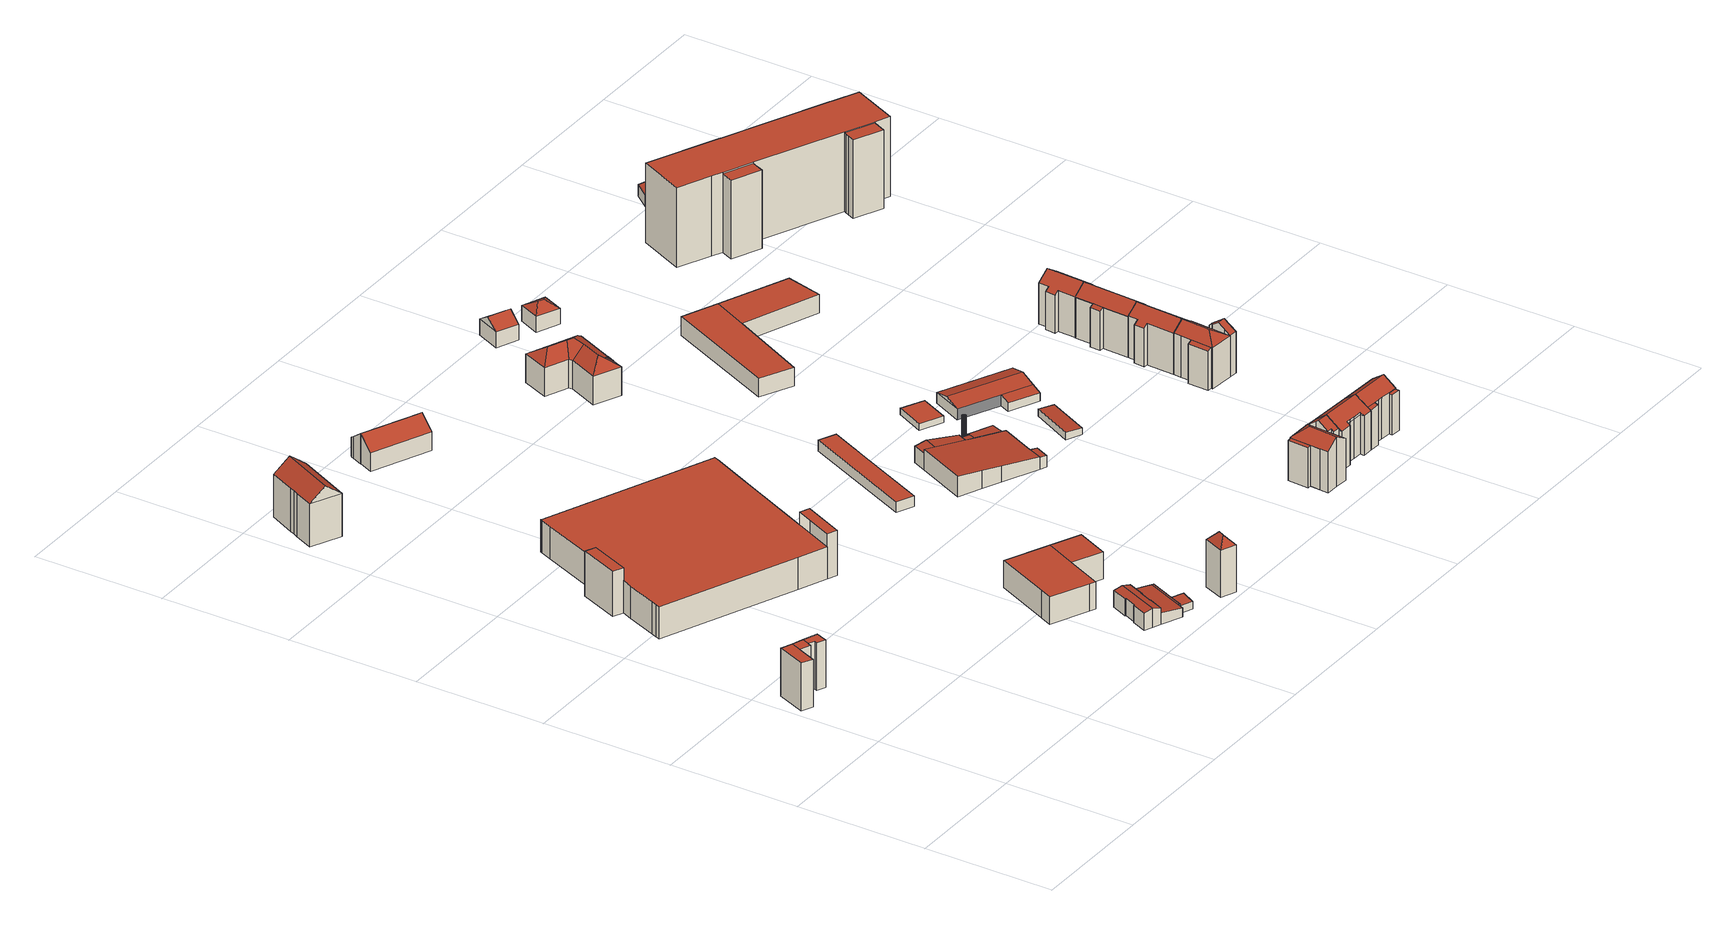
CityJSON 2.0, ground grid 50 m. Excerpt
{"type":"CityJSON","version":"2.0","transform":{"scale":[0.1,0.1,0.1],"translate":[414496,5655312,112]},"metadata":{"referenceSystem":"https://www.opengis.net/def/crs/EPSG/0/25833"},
"CityObjects":{
"building1":{"type":"Building","attributes":{"name":"Studentenclub Borsi 34","Gemeindeschluessel":14612000,"Geometrietyp2DReferenz":"3000","function":"31001_9998","roofType":"9999"},"children":["building1-1","building1-2","building1-3"]},
"building1-1":{"type":"BuildingPart","attributes":{"Dachtyp_tdc":"tdcPolyFlatRoof","Dachneigung":0,"QualitaetDacherkennung":45,"Geometrietyp2DReferenz":"3000","measuredHeight":18.4,"roofType":"1000"},"parents":["building1"],"geometry":[{"type":"MultiSurface","lod":"2","boundaries":[[[0,1,2,3]],[[1,4,5,2]],[[4,6,7,5]],[[0,3,8,9]],[[9,6,4,1,0]],[[3,2,5,7,8]]],"semantics":{"surfaces":[{"type":"WallSurface"},{"type":"RoofSurface"},{"type":"GroundSurface"}],"values":[0,0,0,0,1,2]}}]},
"building1-2":{"type":"BuildingPart","attributes":{"Dachtyp_tdc":"tdcPolyFlatRoof","Dachneigung":0,"QualitaetDacherkennung":33,"Geometrietyp2DReferenz":"3000","measuredHeight":18.38,"roofType":"1000"},"parents":["building1"],"geometry":[{"type":"MultiSurface","lod":"2","boundaries":[[[10,9,8,11]],[[6,12,13,7]],[[14,10,11,15]],[[14,12,6,9,10]],[[11,8,7,13,15]]],"semantics":{"surfaces":[{"type":"WallSurface"},{"type":"RoofSurface"},{"type":"GroundSurface"}],"values":[0,0,0,1,2]}}]},
"building1-3":{"type":"BuildingPart","attributes":{"Dachtyp_tdc":"tdcPolyFlatRoof","Dachneigung":0,"QualitaetDacherkennung":32,"Geometrietyp2DReferenz":"3000","measuredHeight":18.38,"roofType":"1000"},"parents":["building1"],"geometry":[{"type":"MultiSurface","lod":"2","boundaries":[[[16,17,18,19]],[[17,20,21,18]],[[20,14,15,21]],[[22,23,13,12]],[[22,16,19,23]],[[22,12,14,20,17,16]],[[19,18,21,15,13,23]]],"semantics":{"surfaces":[{"type":"WallSurface"},{"type":"RoofSurface"},{"type":"GroundSurface"}],"values":[0,0,0,0,0,1,2]}}]},
"building2":{"type":"Building","attributes":{"Dachtyp_tdc":"tdcFreeFormRoof","Gemeindeschluessel":14612000,"Dachneigung":38.12,"QualitaetDacherkennung":81,"Geometrietyp2DReferenz":"3000","measuredHeight":21.57,"function":"31001_9998","roofType":"5000"},"geometry":[{"type":"Solid","lod":"2","boundaries":[[[[24,25,26,27]],[[25,28,29,26]],[[28,30,31,29]],[[30,32,33,31]],[[32,34,35,33]],[[34,36,37,35]],[[36,24,27,37]],[[36,34,38,39]],[[39,38,32,30,28,25,24]],[[24,36,39]],[[34,32,38]],[[27,26,29,31,33,35,37]]]],"semantics":{"surfaces":[{"type":"WallSurface"},{"type":"RoofSurface"},{"type":"GroundSurface"}],"values":[[0,0,0,0,0,0,0,1,1,0,0,2]]}}]},
"building3":{"type":"Building","attributes":{"Gemeindeschluessel":14612000,"Geometrietyp2DReferenz":"3000","function":"31001_2000","roofType":"9999"},"children":["building3-1","building3-2","building3-3"]},
"building3-1":{"type":"BuildingPart","attributes":{"Dachtyp_tdc":"tdcPolyFlatRoof","Dachneigung":0,"QualitaetDacherkennung":34,"Geometrietyp2DReferenz":"3000","measuredHeight":12.37,"roofType":"1000"},"parents":["building3"],"geometry":[{"type":"MultiSurface","lod":"2","boundaries":[[[40,41,42,43]],[[41,44,45,42]],[[44,46,47,45]],[[46,48,49,47]],[[48,50,51,49]],[[50,52,53,51]],[[52,54,55,53]],[[54,56,57,55]],[[56,58,59,57]],[[58,60,61,59]],[[60,62,63,61]],[[62,64,65,63]],[[66,67,68,69]],[[67,70,71,68]],[[70,72,73,71]],[[72,74,75,73]],[[74,76,77,75]],[[76,78,79,77]],[[78,76,74,72,70,67,66,64,62,60,58,56,54,52,50,48,46,44,41,40]],[[43,42,45,47,49,51,53,55,57,59,61,63,65,69,68,71,73,75,77,79]]],"semantics":{"surfaces":[{"type":"WallSurface"},{"type":"RoofSurface"},{"type":"GroundSurface"}],"values":[0,0,0,0,0,0,0,0,0,0,0,0,0,0,0,0,0,0,1,2]}}]},
"building3-2":{"type":"BuildingPart","attributes":{"Dachtyp_tdc":"tdcPolyFlatRoof","Dachneigung":0,"QualitaetDacherkennung":56,"Geometrietyp2DReferenz":"3000","measuredHeight":17.43,"roofType":"1000"},"parents":["building3"],"geometry":[{"type":"MultiSurface","lod":"2","boundaries":[[[80,81,82,79,78]],[[81,83,84,82]],[[83,85,40,43,84]],[[85,83,81,80]],[[79,82,84,43]]],"semantics":{"surfaces":[{"type":"WallSurface"},{"type":"RoofSurface"},{"type":"GroundSurface"}],"values":[0,0,0,1,2]}}]},
"building3-3":{"type":"BuildingPart","attributes":{"Dachtyp_tdc":"tdcPolyFlatRoof","Dachneigung":0,"QualitaetDacherkennung":51,"Geometrietyp2DReferenz":"3000","measuredHeight":17.42,"roofType":"1000"},"parents":["building3"],"geometry":[{"type":"MultiSurface","lod":"2","boundaries":[[[86,87,88,65,64]],[[87,89,90,88]],[[89,91,66,69,90]],[[91,89,87,86]],[[65,88,90,69]]],"semantics":{"surfaces":[{"type":"WallSurface"},{"type":"RoofSurface"},{"type":"GroundSurface"}],"values":[0,0,0,1,2]}}]},
"building4":{"type":"Building","attributes":{"Dachtyp_tdc":"tdcGableRoof","Gemeindeschluessel":14612000,"Dachneigung":12.8,"QualitaetDacherkennung":82,"Geometrietyp2DReferenz":"3000","measuredHeight":7.27,"function":"31001_2000","roofType":"3100"},"geometry":[{"type":"Solid","lod":"2","boundaries":[[[[92,93,94,95]],[[93,96,97,94]],[[96,98,99,97]],[[98,100,101,99]],[[100,102,103,101]],[[102,104,105,103]],[[104,106,107,105]],[[106,108,109,107]],[[108,110,111,109]],[[110,112,113,111]],[[112,114,115,113]],[[114,116,117,115]],[[116,118,119,117]],[[118,92,95,119]],[[114,112,110,108,106,104,102,100]],[[100,98,96,93,92,118,116,114]],[[95,94,97,99,101,103,105,107,109,111,113,115,117,119]]]],"semantics":{"surfaces":[{"type":"WallSurface"},{"type":"RoofSurface"},{"type":"GroundSurface"}],"values":[[0,0,0,0,0,0,0,0,0,0,0,0,0,0,1,1,2]]}}]},
"building5":{"type":"Building","attributes":{"Gemeindeschluessel":14612000,"Geometrietyp2DReferenz":"3000","function":"31001_2000","roofType":"9999"},"children":["building5-1","building5-2"]},
"building5-1":{"type":"BuildingPart","attributes":{"Dachtyp_tdc":"tdcPolyFlatRoof","Dachneigung":4.08,"QualitaetDacherkennung":63,"Geometrietyp2DReferenz":"3000","measuredHeight":3.54,"roofType":"2100"},"parents":["building5"],"geometry":[{"type":"MultiSurface","lod":"2","boundaries":[[[120,121,122,123]],[[120,124,125,121]],[[124,126,127,125]],[[126,128,129,127]],[[128,126,124,120,123]],[[122,121,125,127,129]]],"semantics":{"surfaces":[{"type":"WallSurface"},{"type":"RoofSurface"},{"type":"GroundSurface"}],"values":[0,0,0,0,1,2]}}]},
"building5-2":{"type":"BuildingPart","attributes":{"Dachtyp_tdc":"tdcPolyFlatRoof","Dachneigung":5.87,"QualitaetDacherkennung":82,"Geometrietyp2DReferenz":"3000","measuredHeight":4.46,"roofType":"2100"},"parents":["building5"],"geometry":[{"type":"MultiSurface","lod":"2","boundaries":[[[128,130,131,129]],[[130,132,99,131]],[[132,133,97,99]],[[133,134,94,97]],[[134,135,95,94]],[[135,136,119,95]],[[136,137,117,119]],[[137,123,122,117]],[[137,136,135,134,133,132,130,128,123]],[[122,129,131,99,97,94,95,119,117]]],"semantics":{"surfaces":[{"type":"WallSurface"},{"type":"RoofSurface"},{"type":"GroundSurface"}],"values":[0,0,0,0,0,0,0,0,1,2]}}]},
"building6":{"type":"Building","attributes":{"Gemeindeschluessel":14612000,"Geometrietyp2DReferenz":"3000","function":"31001_2000","roofType":"9999"},"children":["building6-1","building6-2"]},
"building6-1":{"type":"BuildingPart","attributes":{"Dachtyp_tdc":"tdcPolyFlatRoof","Dachneigung":0,"QualitaetDacherkennung":57,"Geometrietyp2DReferenz":"3000","measuredHeight":10.49,"roofType":"1000"},"parents":["building6"],"geometry":[{"type":"MultiSurface","lod":"2","boundaries":[[[138,139,140,141]],[[139,142,143,140]],[[142,144,145,143]],[[144,146,147,145]],[[146,148,149,147]],[[148,150,151,149]],[[148,146,144,142,139,138,150]],[[151,141,140,143,145,147,149]]],"semantics":{"surfaces":[{"type":"WallSurface"},{"type":"RoofSurface"},{"type":"GroundSurface"}],"values":[0,0,0,0,0,0,1,2]}}]},
"building6-2":{"type":"BuildingPart","attributes":{"Dachtyp_tdc":"tdcPolyFlatRoof","Dachneigung":0,"QualitaetDacherkennung":75,"Geometrietyp2DReferenz":"3000","measuredHeight":10.49,"roofType":"1000"},"parents":["building6"],"geometry":[{"type":"MultiSurface","lod":"2","boundaries":[[[152,153,154,155]],[[153,138,141,154]],[[152,155,151,150]],[[150,138,153,152]],[[155,154,141,151]]],"semantics":{"surfaces":[{"type":"WallSurface"},{"type":"RoofSurface"},{"type":"GroundSurface"}],"values":[0,0,0,1,2]}}]},
"building7":{"type":"Building","attributes":{"Dachtyp_tdc":"tdcPolyFlatRoof","Gemeindeschluessel":14612000,"Dachneigung":5.98,"QualitaetDacherkennung":72,"Geometrietyp2DReferenz":"3000","measuredHeight":3.39,"function":"31001_2000","roofType":"2100"},"geometry":[{"type":"Solid","lod":"2","boundaries":[[[[156,157,158,159]],[[157,160,161,158]],[[160,162,163,161]],[[162,156,159,163]],[[162,160,157,156]],[[159,158,161,163]]]],"semantics":{"surfaces":[{"type":"WallSurface"},{"type":"RoofSurface"},{"type":"GroundSurface"}],"values":[[0,0,0,0,1,2]]}}]},
"building8":{"type":"Building","attributes":{"Dachtyp_tdc":"tdcFreeFormRoof","Gemeindeschluessel":14612000,"Dachneigung":47.77,"QualitaetDacherkennung":3,"Geometrietyp2DReferenz":"3000","measuredHeight":21.8,"function":"31001_2000","roofType":"5000"},"geometry":[{"type":"Solid","lod":"2","boundaries":[[[[164,165,166,167]],[[165,168,169,166]],[[168,170,171,169]],[[170,172,173,171]],[[172,174,175,173]],[[174,164,167,175]],[[176,172,170]],[[177,172,176]],[[177,174,172]],[[174,177,164]],[[176,170,168]],[[177,176,168,165]],[[177,165,164]],[[167,166,169,171,173,175]]]],"semantics":{"surfaces":[{"type":"WallSurface"},{"type":"RoofSurface"},{"type":"GroundSurface"}],"values":[[0,0,0,0,0,0,1,1,1,1,1,1,1,2]]}}]},
"building9":{"type":"Building","attributes":{"Dachtyp_tdc":"tdcGableRoof","Gemeindeschluessel":14612000,"Dachneigung":36.92,"QualitaetDacherkennung":82,"Geometrietyp2DReferenz":"3000","measuredHeight":11.65,"function":"31001_9998","roofType":"3100"},"geometry":[{"type":"Solid","lod":"2","boundaries":[[[[178,179,180,181,182,183,184,185,186,187,188,189,190]],[[191,192,179,178]],[[192,193,180,179]],[[193,194,181,180]],[[194,195,182,181]],[[195,196,183,182]],[[196,197,184,183]],[[197,198,185,184]],[[198,199,186,185]],[[199,200,187,186]],[[200,201,188,187]],[[201,202,189,188]],[[202,203,190,189]],[[203,191,178,190]],[[201,200,199,198,197]],[[197,196,195,194,193,192,191,203,202,201]]]],"semantics":{"surfaces":[{"type":"GroundSurface"},{"type":"WallSurface"},{"type":"RoofSurface"}],"values":[[0,1,1,1,1,1,1,1,1,1,1,1,1,1,2,2]]}}]},
"building10":{"type":"Building","attributes":{"Dachtyp_tdc":"tdcPolyFlatRoof","Gemeindeschluessel":14612000,"Dachneigung":0,"QualitaetDacherkennung":91,"Geometrietyp2DReferenz":"3000","measuredHeight":4.19,"function":"31001_2000","roofType":"1000"},"geometry":[{"type":"Solid","lod":"2","boundaries":[[[[204,205,206,207]],[[205,208,209,206]],[[208,210,211,209]],[[210,212,213,211]],[[212,214,215,213]],[[214,216,217,215]],[[216,204,207,217]],[[216,214,212,210,208,205,204]],[[207,206,209,211,213,215,217]]]],"semantics":{"surfaces":[{"type":"WallSurface"},{"type":"RoofSurface"},{"type":"GroundSurface"}],"values":[[0,0,0,0,0,0,0,1,2]]}}]},
"building11":{"type":"Building","attributes":{"Gemeindeschluessel":14612000,"Geometrietyp2DReferenz":"3000","function":"31001_2000","roofType":"9999"},"children":["building11-1","building11-2","building11-3"]},
"building11-1":{"type":"BuildingPart","attributes":{"Dachtyp_tdc":"tdcPolyFlatRoof","Dachneigung":5.39,"QualitaetDacherkennung":56,"Geometrietyp2DReferenz":"3000","measuredHeight":7.86,"roofType":"2100"},"parents":["building11"],"geometry":[{"type":"MultiSurface","lod":"2","boundaries":[[[218,219,220,221,222]],[[219,223,224,220]],[[223,225,226,224]],[[225,227,228,226]],[[227,229,228]],[[230,231,232,233,234]],[[231,235,236,232]],[[235,237,238,236]],[[237,239,240,241,238]],[[237,235,231,230,227,225,223,219,218,239]],[[241,242,221,220,224,226,228,233,232,236,238]]],"semantics":{"surfaces":[{"type":"WallSurface"},{"type":"RoofSurface"},{"type":"GroundSurface"}],"values":[0,0,0,0,0,0,0,0,0,1,2]}}]},
"building11-2":{"type":"BuildingPart","attributes":{"Dachtyp_tdc":"tdcPolyFlatRoof","Dachneigung":5.5,"QualitaetDacherkennung":67,"Geometrietyp2DReferenz":"3000","measuredHeight":4.71,"roofType":"2100"},"parents":["building11"],"geometry":[{"type":"MultiSurface","lod":"2","boundaries":[[[229,243,244,228]],[[243,245,246,244]],[[245,234,233,246]],[[245,243,229,234]],[[233,228,244,246]]],"semantics":{"surfaces":[{"type":"WallSurface"},{"type":"RoofSurface"},{"type":"GroundSurface"}],"values":[0,0,0,1,2]}}]},
"building11-3":{"type":"BuildingPart","attributes":{"Dachtyp_tdc":"tdcGableRoof","Dachneigung":10.04,"QualitaetDacherkennung":44,"Geometrietyp2DReferenz":"3000","measuredHeight":7.33,"roofType":"3100"},"parents":["building11"],"geometry":[{"type":"MultiSurface","lod":"2","boundaries":[[[240,247,248,241]],[[247,249,250,248]],[[249,251,252,250]],[[251,253,254,252]],[[253,222,221,254]],[[249,247,240,255]],[[255,222,253,251,249]],[[221,242,241,248,250,252,254]]],"semantics":{"surfaces":[{"type":"WallSurface"},{"type":"RoofSurface"},{"type":"GroundSurface"}],"values":[0,0,0,0,0,1,1,2]}}]},
"building12":{"type":"Building","attributes":{"Gemeindeschluessel":14612000,"Geometrietyp2DReferenz":"3000","function":"31001_2000","roofType":"9999"},"children":["building12-1","building12-2"]},
"building12-1":{"type":"BuildingPart","attributes":{"Dachtyp_tdc":"tdcPolyFlatRoof","Dachneigung":3.93,"QualitaetDacherkennung":68,"Geometrietyp2DReferenz":"3000","measuredHeight":3.77,"roofType":"2100"},"parents":["building12"],"geometry":[{"type":"MultiSurface","lod":"2","boundaries":[[[256,221,220,257]],[[256,258,254,221]],[[258,259,260,254]],[[259,261,262,260]],[[259,258,256,257,261]],[[262,220,221,254,260]]],"semantics":{"surfaces":[{"type":"WallSurface"},{"type":"RoofSurface"},{"type":"GroundSurface"}],"values":[0,0,0,0,1,2]}}]},
"building12-2":{"type":"BuildingPart","attributes":{"Dachtyp_tdc":"tdcPolyFlatRoof","Dachneigung":3.99,"QualitaetDacherkennung":81,"Geometrietyp2DReferenz":"3000","measuredHeight":3.75,"roofType":"2100"},"parents":["building12"],"geometry":[{"type":"MultiSurface","lod":"2","boundaries":[[[261,263,264,262]],[[263,265,266,264]],[[265,267,224,266]],[[267,257,220,224]],[[267,265,263,261,257]],[[220,262,264,266,224]]],"semantics":{"surfaces":[{"type":"WallSurface"},{"type":"RoofSurface"},{"type":"GroundSurface"}],"values":[0,0,0,0,1,2]}}]},
"building13":{"type":"Building","attributes":{"Erfassungsdatum_Objekt":"2020-12-18","BodenHoehe":114.52,"gemHoehe":10,"BauwerkHoehe":10,"Breite":1.5,"Gemeindeschluessel":"14612000","Geometrietyp2DReferenz":"3000","measuredHeight":10,"function":"51002_1290"},"geometry":[{"type":"MultiSurface","lod":"2","boundaries":[[[268,269,270]],[[268,270,271]],[[268,271,272]],[[268,272,273]],[[268,273,274]],[[268,274,275]],[[268,275,276]],[[268,276,277]],[[268,277,278]],[[268,278,279]],[[268,279,280]],[[268,280,281]],[[268,281,282]],[[268,282,283]],[[268,283,284]],[[268,284,285]],[[268,285,286]],[[268,286,287]],[[270,269,288]],[[270,288,289]],[[269,268,290]],[[269,290,288]],[[268,287,291]],[[268,291,290]],[[287,286,292]],[[287,292,291]],[[286,285,293]],[[286,293,292]],[[285,284,294]],[[285,294,293]],[[284,283,295]],[[284,295,294]],[[283,282,296]],[[283,296,295]],[[282,281,297]],[[282,297,296]],[[281,280,298]],[[281,298,297]],[[280,279,299]],[[280,299,298]],[[279,278,300]],[[279,300,299]],[[278,277,301]],[[278,301,300]],[[277,276,302]],[[277,302,301]],[[276,275,303]],[[276,303,302]],[[275,274,304]],[[275,304,303]],[[274,273,305]],[[274,305,304]],[[273,272,306]],[[273,306,305]],[[272,271,307]],[[272,307,306]],[[271,270,289]],[[271,289,307]],[[307,289,288]],[[307,288,290]],[[307,290,291]],[[307,291,292]],[[307,292,293]],[[307,293,294]],[[307,294,295]],[[307,295,296]],[[307,296,297]],[[307,297,298]],[[307,298,299]],[[307,299,300]],[[307,300,301]],[[307,301,302]],[[307,302,303]],[[307,303,304]],[[307,304,305]],[[307,305,306]]],"semantics":{"surfaces":[{"type":"RoofSurface"},{"type":"WallSurface"},{"type":"GroundSurface"}],"values":[0,0,0,0,0,0,0,0,0,0,0,0,0,0,0,0,0,0,1,1,1,1,1,1,1,1,1,1,1,1,1,1,1,1,1,1,1,1,1,1,1,1,1,1,1,1,1,1,1,1,1,1,1,1,1,1,1,1,2,2,2,2,2,2,2,2,2,2,2,2,2,2,2,2,2,2]}}]},
"building14":{"type":"Building","attributes":{"Dachtyp_tdc":"tdcFreeFormRoof","Gemeindeschluessel":14612000,"Dachneigung":33.86,"QualitaetDacherkennung":58,"Geometrietyp2DReferenz":"3000","measuredHeight":15.51,"function":"31001_9998","roofType":"5000"},"geometry":[{"type":"Solid","lod":"2","boundaries":[[[[308,309,310,311]],[[309,312,313,310]],[[312,314,315,313]],[[314,316,317,315]],[[316,318,319,317]],[[318,320,321,319]],[[320,322,323,321]],[[322,324,325,323]],[[324,326,327,325]],[[326,328,329,327]],[[328,330,331,329]],[[330,308,311,331]],[[332,333,330,328]],[[334,332,328,326]],[[334,326,324]],[[333,332,334,324,322]],[[335,336,337,338,333,322,320]],[[335,320,318]],[[339,340,314,312]],[[337,336,339,312,309]],[[338,337,309,308]],[[333,338,308,330]],[[311,310,313,315,317,319,321,323,325,327,329,331]],[[340,339,336,335,318,316]],[[340,316,314]]]],"semantics":{"surfaces":[{"type":"WallSurface"},{"type":"RoofSurface"},{"type":"GroundSurface"}],"values":[[0,0,0,0,0,0,0,0,0,0,0,0,1,1,1,1,1,1,1,1,1,1,2,1,1]]}}]},
"building15":{"type":"Building","attributes":{"Gemeindeschluessel":14612000,"Geometrietyp2DReferenz":"3000","function":"31001_9998","roofType":"9999"},"children":["building15-1","building15-2","building15-3"]},
"building15-1":{"type":"BuildingPart","attributes":{"Dachtyp_tdc":"tdcGableRoof","Dachneigung":35.3,"QualitaetDacherkennung":94,"Geometrietyp2DReferenz":"3000","measuredHeight":19.27,"roofType":"3100"},"parents":["building15"],"geometry":[{"type":"MultiSurface","lod":"2","boundaries":[[[341,342,343,344,345]],[[346,347,348,349]],[[347,350,351,348]],[[350,352,353,351]],[[352,354,355,353]],[[354,341,345,355]],[[350,347,346,356,357]],[[357,342,341,354,352,350]],[[345,344,358,349,348,351,353,355]]],"semantics":{"surfaces":[{"type":"WallSurface"},{"type":"RoofSurface"},{"type":"GroundSurface"}],"values":[0,0,0,0,0,0,1,1,2]}}]},
"building15-2":{"type":"BuildingPart","attributes":{"Dachtyp_tdc":"tdcHipAndGableRoof","Dachneigung":35.75,"QualitaetDacherkennung":72,"Geometrietyp2DReferenz":"3000","measuredHeight":19.23,"roofType":"5000"},"parents":["building15"],"geometry":[{"type":"MultiSurface","lod":"2","boundaries":[[[359,360,361,362]],[[360,363,364,361]],[[363,365,366,364]],[[365,367,366]],[[368,369,370]],[[368,371,372,369]],[[371,373,346,349,372]],[[343,374,375,344]],[[374,359,362,375]],[[373,371,376]],[[371,368,365,363,360,376]],[[360,359,374,343,377,356,373,376]],[[362,361,364,366,369,372,349,358,344,375]]],"semantics":{"surfaces":[{"type":"WallSurface"},{"type":"RoofSurface"},{"type":"GroundSurface"}],"values":[0,0,0,0,0,0,0,0,0,1,1,1,2]}}]},
"building15-3":{"type":"BuildingPart","attributes":{"Dachtyp_tdc":"tdcPolyFlatRoof","Dachneigung":15.29,"QualitaetDacherkennung":90,"Geometrietyp2DReferenz":"3000","measuredHeight":15.69,"roofType":"2100"},"parents":["building15"],"geometry":[{"type":"MultiSurface","lod":"2","boundaries":[[[367,378,379,366]],[[378,380,381,379]],[[380,382,383,381]],[[382,370,369,383]],[[370,382,380,378,367]],[[379,381,383,369,366]]],"semantics":{"surfaces":[{"type":"WallSurface"},{"type":"RoofSurface"},{"type":"GroundSurface"}],"values":[0,0,0,0,1,2]}}]},
"building16":{"type":"Building","attributes":{"Dachtyp_tdc":"tdcPolyFlatRoof","Gemeindeschluessel":14612000,"Dachneigung":0,"QualitaetDacherkennung":70,"Geometrietyp2DReferenz":"3000","measuredHeight":2.55,"function":"31001_2000","roofType":"1000"},"geometry":[{"type":"Solid","lod":"2","boundaries":[[[[384,385,386,387]],[[385,388,389,386]],[[388,390,391,389]],[[390,384,387,391]],[[390,388,385,384]],[[387,386,389,391]]]],"semantics":{"surfaces":[{"type":"WallSurface"},{"type":"RoofSurface"},{"type":"GroundSurface"}],"values":[[0,0,0,0,1,2]]}}]},
"building17":{"type":"Building","attributes":{"Dachtyp_tdc":"tdcPolyFlatRoof","Gemeindeschluessel":14612000,"Dachneigung":2.82,"QualitaetDacherkennung":85,"Geometrietyp2DReferenz":"3000","measuredHeight":2.78,"function":"31001_2000","roofType":"2100"},"geometry":[{"type":"Solid","lod":"2","boundaries":[[[[392,393,394,395]],[[393,396,397,394]],[[396,398,399,397]],[[398,392,395,399]],[[398,396,393,392]],[[395,394,397,399]]]],"semantics":{"surfaces":[{"type":"WallSurface"},{"type":"RoofSurface"},{"type":"GroundSurface"}],"values":[[0,0,0,0,1,2]]}}]},
"building18":{"type":"Building","attributes":{"Dachtyp_tdc":"tdcGableRoof","Gemeindeschluessel":14612000,"Dachneigung":34.93,"QualitaetDacherkennung":75,"Geometrietyp2DReferenz":"3000","measuredHeight":9.58,"function":"31001_9998","roofType":"3100"},"geometry":[{"type":"Solid","lod":"2","boundaries":[[[[400,401,402,403]],[[401,404,405,402]],[[404,406,407,405]],[[406,400,403,407]],[[404,401,408]],[[400,406,409]],[[401,400,409,408]],[[406,404,408,409]],[[403,402,405,407]]]],"semantics":{"surfaces":[{"type":"WallSurface"},{"type":"RoofSurface"},{"type":"GroundSurface"}],"values":[[0,0,0,0,0,0,1,1,2]]}}]},
"building19":{"type":"Building","attributes":{"Dachtyp_tdc":"tdcFreeFormRoof","Gemeindeschluessel":14612000,"Dachneigung":32.94,"QualitaetDacherkennung":78,"Geometrietyp2DReferenz":"3000","measuredHeight":19.15,"function":"31001_9998","roofType":"5000"},"geometry":[{"type":"Solid","lod":"2","boundaries":[[[[410,411,412,413]],[[411,414,415,412]],[[414,416,417,415]],[[416,418,419,417]],[[418,420,421,419]],[[420,422,423,421]],[[422,424,353,423]],[[424,425,348,353]],[[425,426,427,348]],[[426,428,429,427]],[[428,430,431,429]],[[430,410,413,431]],[[432,433,434,435]],[[430,436,432,435,437,422,420,438,439,440,441,410]],[[410,441,411]],[[411,441,440,414]],[[414,440,439,416]],[[416,439,438,418]],[[418,438,420]],[[424,437,435,434,425]],[[422,437,424]],[[428,436,430]],[[426,433,432,436,428]],[[425,434,433,426]],[[413,412,415,417,419,421,423,353,348,427,429,431]]]],"semantics":{"surfaces":[{"type":"WallSurface"},{"type":"RoofSurface"},{"type":"GroundSurface"}],"values":[[0,0,0,0,0,0,0,0,0,0,0,0,1,1,0,0,0,0,0,0,0,0,0,0,2]]}}]},
"building20":{"type":"Building","attributes":{"Gemeindeschluessel":14612000,"Geometrietyp2DReferenz":"3000","function":"31001_2000","roofType":"9999"},"children":["building20-1","building20-2"]},
"building20-1":{"type":"BuildingPart","attributes":{"Dachtyp_tdc":"tdcGableRoof","Dachneigung":14.13,"QualitaetDacherkennung":90,"Geometrietyp2DReferenz":"3000","measuredHeight":5.83,"roofType":"3100"},"parents":["building20"],"geometry":[{"type":"MultiSurface","lod":"2","boundaries":[[[442,443,444,445]],[[443,446,447,444]],[[448,442,445,449]],[[446,443,450]],[[442,448,451]],[[443,442,451,450]],[[448,446,450,451]],[[445,444,447,452,449]]],"semantics":{"surfaces":[{"type":"WallSurface"},{"type":"RoofSurface"},{"type":"GroundSurface"}],"values":[0,0,0,0,0,1,1,2]}}]},
"building20-2":{"type":"BuildingPart","attributes":{"Dachtyp_tdc":"tdcPolyFlatRoof","Dachneigung":12.54,"QualitaetDacherkennung":80,"Geometrietyp2DReferenz":"3000","measuredHeight":4.19,"roofType":"2100"},"parents":["building20"],"geometry":[{"type":"MultiSurface","lod":"2","boundaries":[[[446,453,454,447]],[[453,455,456,454]],[[455,457,452,456]],[[457,455,453,446]],[[447,454,456,452]]],"semantics":{"surfaces":[{"type":"WallSurface"},{"type":"RoofSurface"},{"type":"GroundSurface"}],"values":[0,0,0,1,2]}}]},
"building21":{"type":"Building","attributes":{"Dachtyp_tdc":"tdcHipRoof","Gemeindeschluessel":14612000,"Dachneigung":29.72,"QualitaetDacherkennung":77,"Geometrietyp2DReferenz":"3000","measuredHeight":8.49,"function":"31001_9998","roofType":"3200"},"geometry":[{"type":"Solid","lod":"2","boundaries":[[[[458,459,460,461]],[[459,462,463,460]],[[462,464,465,463]],[[464,458,461,465]],[[462,459,466]],[[458,464,467]],[[459,458,467,466]],[[464,462,466,467]],[[461,460,463,465]]]],"semantics":{"surfaces":[{"type":"WallSurface"},{"type":"RoofSurface"},{"type":"GroundSurface"}],"values":[[0,0,0,0,1,1,1,1,2]]}}]},
"building22":{"type":"Building","attributes":{"Gemeindeschluessel":14612000,"Geometrietyp2DReferenz":"3000","function":"31001_9998","roofType":"9999"},"children":["building22-1","building22-2","building22-3"]},
"building22-1":{"type":"BuildingPart","attributes":{"Dachtyp_tdc":"tdcPolyFlatRoof","Dachneigung":17.61,"QualitaetDacherkennung":83,"Geometrietyp2DReferenz":"3000","measuredHeight":15.82,"roofType":"2100"},"parents":["building22"],"geometry":[{"type":"MultiSurface","lod":"2","boundaries":[[[468,469,431,470]],[[469,471,429,431]],[[468,470,472,473]],[[473,471,469,468]],[[470,431,429,472]]],"semantics":{"surfaces":[{"type":"WallSurface"},{"type":"RoofSurface"},{"type":"GroundSurface"}],"values":[0,0,0,1,2]}}]},
"building22-2":{"type":"BuildingPart","attributes":{"Dachtyp_tdc":"tdcGableRoof","Dachneigung":35.59,"QualitaetDacherkennung":83,"Geometrietyp2DReferenz":"3000","measuredHeight":19.28,"roofType":"3100"},"parents":["building22"],"geometry":[{"type":"MultiSurface","lod":"2","boundaries":[[[474,475,476,477]],[[475,478,479,476]],[[478,473,472,479]],[[471,480,481,429]],[[480,433,427,481]],[[433,482,483,427]],[[482,484,485,483]],[[484,486,487,488,485]],[[489,474,477,490,491]],[[484,482,433,480]],[[480,471,473,478,475,474,489,486,484]],[[477,476,479,472,429,481,427,483,485,488,490]]],"semantics":{"surfaces":[{"type":"WallSurface"},{"type":"RoofSurface"},{"type":"GroundSurface"}],"values":[0,0,0,0,0,0,0,0,0,1,1,2]}}]},
"building22-3":{"type":"BuildingPart","attributes":{"Dachtyp_tdc":"tdcPolyFlatRoof","Dachneigung":0,"QualitaetDacherkennung":63,"Geometrietyp2DReferenz":"3000","measuredHeight":15.45,"roofType":"1000"},"parents":["building22"],"geometry":[{"type":"MultiSurface","lod":"2","boundaries":[[[487,492,493,488]],[[492,494,495,493]],[[494,496,477,495]],[[496,491,490,477]],[[496,494,492,487,491]],[[490,488,493,495,477]]],"semantics":{"surfaces":[{"type":"WallSurface"},{"type":"RoofSurface"},{"type":"GroundSurface"}],"values":[0,0,0,0,1,2]}}]},
"building23":{"type":"Building","attributes":{"Gemeindeschluessel":14612000,"Geometrietyp2DReferenz":"3000","function":"31001_2000","roofType":"9999"},"children":["building23-1","building23-2"]},
"building23-1":{"type":"BuildingPart","attributes":{"Dachtyp_tdc":"tdcPolyFlatRoof","Dachneigung":0,"QualitaetDacherkennung":80,"Geometrietyp2DReferenz":"3000","measuredHeight":7.22,"roofType":"1000"},"parents":["building23"],"geometry":[{"type":"MultiSurface","lod":"2","boundaries":[[[497,498,499,500]],[[498,501,502,499]],[[497,500,503,504]],[[504,501,498,497]],[[500,499,502,503]]],"semantics":{"surfaces":[{"type":"WallSurface"},{"type":"RoofSurface"},{"type":"GroundSurface"}],"values":[0,0,0,1,2]}}]},
"building23-2":{"type":"BuildingPart","attributes":{"Dachtyp_tdc":"tdcPolyFlatRoof","Dachneigung":0,"QualitaetDacherkennung":83,"Geometrietyp2DReferenz":"3000","measuredHeight":7.18,"roofType":"1000"},"parents":["building23"],"geometry":[{"type":"MultiSurface","lod":"2","boundaries":[[[505,506,507,508]],[[506,509,510,507]],[[509,504,503,510]],[[501,505,508,502]],[[501,504,509,506,505]],[[508,507,510,503,502]]],"semantics":{"surfaces":[{"type":"WallSurface"},{"type":"RoofSurface"},{"type":"GroundSurface"}],"values":[0,0,0,0,1,2]}}]},
"building24":{"type":"Building","attributes":{"Gemeindeschluessel":14612000,"Geometrietyp2DReferenz":"3000","function":"31001_9998","roofType":"9999"},"children":["building24-1","building24-2","building24-3"]},
"building24-1":{"type":"BuildingPart","attributes":{"Dachtyp_tdc":"tdcPolyFlatRoof","Dachneigung":22.87,"QualitaetDacherkennung":85,"Geometrietyp2DReferenz":"3000","measuredHeight":15.91,"roofType":"2100"},"parents":["building24"],"geometry":[{"type":"MultiSurface","lod":"2","boundaries":[[[511,512,513,514]],[[512,515,516,513]],[[515,517,518,516]],[[517,515,512,511]],[[514,513,516,518]]],"semantics":{"surfaces":[{"type":"WallSurface"},{"type":"RoofSurface"},{"type":"GroundSurface"}],"values":[0,0,0,1,2]}}]},
"building24-2":{"type":"BuildingPart","attributes":{"Dachtyp_tdc":"tdcHipAndGableRoof","Dachneigung":32.88,"QualitaetDacherkennung":75,"Geometrietyp2DReferenz":"3000","measuredHeight":19.19,"roofType":"5000"},"parents":["building24"],"geometry":[{"type":"MultiSurface","lod":"2","boundaries":[[[519,518,517]],[[519,520,521,518]],[[520,522,523,521]],[[522,524,525,523]],[[524,526,527,525]],[[526,528,529,527]],[[528,530,531,529]],[[532,533,534,535]],[[533,536,514,534]],[[536,511,514]],[[533,532,537]],[[532,538,530,528,526,524,537]],[[524,522,520,519,536,533,537]],[[518,521,523,525,527,529,531,539,535,534,514]]],"semantics":{"surfaces":[{"type":"WallSurface"},{"type":"RoofSurface"},{"type":"GroundSurface"}],"values":[0,0,0,0,0,0,0,0,0,0,1,1,1,2]}}]},
"building24-3":{"type":"BuildingPart","attributes":{"Dachtyp_tdc":"tdcGableRoof","Dachneigung":35.29,"QualitaetDacherkennung":91,"Geometrietyp2DReferenz":"3000","measuredHeight":19.25,"roofType":"3100"},"parents":["building24"],"geometry":[{"type":"MultiSurface","lod":"2","boundaries":[[[540,541,542,543]],[[541,544,545,542]],[[544,546,547,545]],[[546,548,532,535,547]],[[549,550,551,531,530]],[[550,540,543,551]],[[552,548,546,544]],[[544,541,540,550,549,552]],[[543,542,545,547,535,539,531,551]]],"semantics":{"surfaces":[{"type":"WallSurface"},{"type":"RoofSurface"},{"type":"GroundSurface"}],"values":[0,0,0,0,0,0,1,1,2]}}]},
"building25":{"type":"Building","attributes":{"Dachtyp_tdc":"tdcFreeFormRoof","Gemeindeschluessel":14612000,"Dachneigung":35.3,"QualitaetDacherkennung":89,"Geometrietyp2DReferenz":"3000","measuredHeight":19.2,"function":"31001_9998","roofType":"5000"},"geometry":[{"type":"Solid","lod":"2","boundaries":[[[[553,554,523,527]],[[554,555,556,523]],[[555,557,558,556]],[[557,559,560,558]],[[559,561,562,560]],[[561,563,564,562]],[[563,565,566,564]],[[565,553,527,566]],[[553,565,567,568]],[[568,567,563,561,559,557,555,554]],[[554,553,568]],[[565,563,567]],[[527,523,556,558,560,562,564,566]]]],"semantics":{"surfaces":[{"type":"WallSurface"},{"type":"RoofSurface"},{"type":"GroundSurface"}],"values":[[0,0,0,0,0,0,0,0,1,1,0,0,2]]}}]},
"building26":{"type":"Building","attributes":{"Gemeindeschluessel":14612000,"Geometrietyp2DReferenz":"3000","function":"31001_9998","roofType":"9999"},"children":["building26-1","building26-2"]},
"building26-1":{"type":"BuildingPart","attributes":{"Dachtyp_tdc":"tdcGableRoof","Dachneigung":35.13,"QualitaetDacherkennung":92,"Geometrietyp2DReferenz":"3000","measuredHeight":19.23,"roofType":"3100"},"parents":["building26"],"geometry":[{"type":"MultiSurface","lod":"2","boundaries":[[[569,570,571,572]],[[570,573,566,571]],[[573,574,564,566]],[[574,575,576,564]],[[577,578,579,580,581,582]],[[570,580,579,573]],[[583,582,581,569]],[[569,581,580,570]],[[574,578,577,575]],[[573,579,578,574]],[[584,572,571,566,564,576]],[[583,569,572,584]]],"semantics":{"surfaces":[{"type":"WallSurface"},{"type":"RoofSurface"},{"type":"GroundSurface"}],"values":[0,0,0,0,1,1,0,0,0,0,2,0]}}]},
"building26-2":{"type":"BuildingPart","attributes":{"Dachtyp_tdc":"tdcPolyFlatRoof","Dachneigung":19.41,"QualitaetDacherkennung":70,"Geometrietyp2DReferenz":"3000","measuredHeight":15.83,"roofType":"2100"},"parents":["building26"],"geometry":[{"type":"MultiSurface","lod":"2","boundaries":[[[585,582,583,584,586]],[[577,587,588,576,575]],[[587,585,586,588]],[[587,577,582,585]],[[586,584,576,588]]],"semantics":{"surfaces":[{"type":"WallSurface"},{"type":"RoofSurface"},{"type":"GroundSurface"}],"values":[0,0,0,1,2]}}]},
"building27":{"type":"Building","attributes":{"Dachtyp_tdc":"tdcFreeFormRoof","Gemeindeschluessel":14612000,"Dachneigung":33.94,"QualitaetDacherkennung":83,"Geometrietyp2DReferenz":"3000","measuredHeight":19.13,"function":"31001_9998","roofType":"5000"},"geometry":[{"type":"Solid","lod":"2","boundaries":[[[[589,590,591,592]],[[590,593,594,591]],[[593,595,596,594]],[[595,597,598,596]],[[597,599,600,598]],[[599,581,601,600]],[[599,597,602,603]],[[603,602,595,593,590,589,604,581]],[[581,599,603]],[[597,595,602]],[[601,605,592,591,594,596,598,600]],[[581,604,605,601]],[[604,589,592,605]]]],"semantics":{"surfaces":[{"type":"WallSurface"},{"type":"RoofSurface"},{"type":"GroundSurface"}],"values":[[0,0,0,0,0,0,1,1,0,0,2,0,0]]}}]},
"building28":{"type":"Building","attributes":{"Gemeindeschluessel":14612000,"Geometrietyp2DReferenz":"3000","function":"31001_2000","roofType":"9999"},"children":["building28-1","building28-2","building28-3"]},
"building28-1":{"type":"BuildingPart","attributes":{"Dachtyp_tdc":"tdcPolyFlatRoof","Dachneigung":0,"QualitaetDacherkennung":47,"Geometrietyp2DReferenz":"3000","measuredHeight":30.37,"roofType":"1000"},"parents":["building28"],"geometry":[{"type":"MultiSurface","lod":"2","boundaries":[[[606,607,608,609]],[[607,610,611,608]],[[610,612,613,611]],[[612,614,615,613]],[[614,616,617,615]],[[614,612,610,607,606,616]],[[609,608,611,613,615,617]]],"semantics":{"surfaces":[{"type":"WallSurface"},{"type":"RoofSurface"},{"type":"GroundSurface"}],"values":[0,0,0,0,0,1,2]}}]},
"building28-2":{"type":"BuildingPart","attributes":{"Dachtyp_tdc":"tdcPolyFlatRoof","Dachneigung":0,"QualitaetDacherkennung":36,"Geometrietyp2DReferenz":"3000","measuredHeight":30.87,"roofType":"1000"},"parents":["building28"],"geometry":[{"type":"MultiSurface","lod":"2","boundaries":[[[618,619,606,609,620]],[[621,617,616]],[[621,622,623,617]],[[622,624,623]],[[625,626,627]],[[625,628,629,626]],[[628,630,631,629]],[[630,632,633,631]],[[632,634,635,633]],[[634,636,637,635]],[[636,638,639,637]],[[638,640,641,639]],[[640,642,643,641]],[[642,618,620,643]],[[642,640,638,636,634,632,630,628,625,622,621,619,618]],[[620,609,617,623,626,629,631,633,635,637,639,641,643]]],"semantics":{"surfaces":[{"type":"WallSurface"},{"type":"RoofSurface"},{"type":"GroundSurface"}],"values":[0,0,0,0,0,0,0,0,0,0,0,0,0,0,1,2]}}]},
"building28-3":{"type":"BuildingPart","attributes":{"Dachtyp_tdc":"tdcPolyFlatRoof","Dachneigung":0,"QualitaetDacherkennung":47,"Geometrietyp2DReferenz":"3000","measuredHeight":30.37,"roofType":"1000"},"parents":["building28"],"geometry":[{"type":"MultiSurface","lod":"2","boundaries":[[[644,627,626,645]],[[624,646,647,623]],[[646,648,649,647]],[[648,650,651,649]],[[650,644,645,651]],[[650,648,646,624,627,644]],[[645,626,623,647,649,651]]],"semantics":{"surfaces":[{"type":"WallSurface"},{"type":"RoofSurface"},{"type":"GroundSurface"}],"values":[0,0,0,0,0,1,2]}}]},
"building29":{"type":"Building","attributes":{"Dachtyp_tdc":"tdcGableRoof","Gemeindeschluessel":14612000,"Dachneigung":14.02,"QualitaetDacherkennung":81,"Geometrietyp2DReferenz":"3000","measuredHeight":6.25,"function":"31001_2000","roofType":"3100"},"geometry":[{"type":"Solid","lod":"2","boundaries":[[[[652,653,654,655]],[[653,656,657,654]],[[656,658,659,657]],[[658,652,655,659]],[[656,653,660]],[[652,658,661]],[[653,652,661,660]],[[658,656,660,661]],[[655,654,657,659]]]],"semantics":{"surfaces":[{"type":"WallSurface"},{"type":"RoofSurface"},{"type":"GroundSurface"}],"values":[[0,0,0,0,0,0,1,1,2]]}}]}
},
"vertices":[
[45,786,212],[3,806,212],[3,806,28],[45,786,28],[48,916,212],[48,916,28],[92,899,212],[92,899,28],[76,859,28],[76,859,212],
[117,842,212],[117,842,28],[134,884,212],[134,884,28],[122,854,212],[122,854,28],
[173,818,212],[140,833,212],[140,833,28],[173,818,28],[145,844,212],[145,844,28],[190,862,212],[190,862,28],
[32,2758,184],[65,2828,184],[65,2828,18],[32,2758,18],[74,2845,184],[74,2845,18],[83,2865,184],[83,2865,18],[130,2963,183],[130,2963,18],[245,2908,184],[245,2908,18],[146,2704,184],[146,2704,18],[188,2936,234],[89,2731,234],
[286,1796,148],[287,1796,148],[287,1796,24],[286,1796,24],[387,2038,148],[387,2038,24],[405,2082,148],[405,2082,24],[409,2090,148],[409,2090,24],[413,2089,148],[413,2089,24],[1055,1822,148],[1055,1822,24],[1059,1821,148],[1059,1821,24],[1052,1804,148],[1052,1804,24],[989,1669,148],[989,1669,24],[974,1635,148],[974,1635,24],[857,1380,148],[857,1380,24],[843,1349,148],[843,1349,24],[772,1196,148],[664,1240,148],[664,1240,24],[772,1196,24],[146,1457,148],[146,1457,24],[151,1471,148],[151,1471,24],[160,1492,148],[160,1492,24],[208,1607,148],[208,1607,24],[225,1647,148],[225,1647,24],
[225,1647,198],[185,1664,198],[185,1664,24],[247,1813,198],[247,1813,24],[286,1796,198],
[843,1349,198],[880,1334,198],[880,1334,24],[810,1180,198],[810,1180,24],[772,1196,198],
[1163,209,89],[1143,163,89],[1143,163,23],[1163,209,23],[1145,162,88],[1145,162,23],[1121,106,88],[1121,106,23],[1090,119,96],[1090,119,23],[1060,132,88],[1060,132,23],[1084,189,88],[1084,189,23],[1087,188,89],[1087,188,23],[1107,234,89],[1107,234,23],[1104,235,88],[1104,235,23],[1132,298,88],[1132,298,23],[1163,285,96],[1163,285,23],[1192,272,88],[1192,272,23],[1165,208,88],[1165,208,23],
[1280,235,58],[1280,235,23],[1272,238,23],[1272,238,59],[1240,143,58],[1240,143,23],[1218,92,58],[1218,92,23],[1211,96,59],[1211,96,23],
[1200,71,59],[1200,71,23],[1121,106,68],[1145,162,68],[1143,163,68],[1163,209,68],[1165,208,68],[1192,272,68],
[1148,475,131],[1086,339,131],[1086,339,26],[1148,475,26],[1063,349,131],[1063,349,26],[920,415,131],[920,415,26],[941,460,131],[941,460,26],[1037,671,131],[1037,671,26],[1203,596,131],[1203,596,26],
[1317,544,131],[1262,423,131],[1262,423,26],[1317,544,26],
[1287,123,56],[1265,73,50],[1265,73,22],[1287,123,22],[1218,92,50],[1218,92,22],[1240,143,56],[1240,143,22],
[1426,5,210],[1368,29,210],[1368,29,27],[1426,5,27],[1401,107,210],[1401,107,27],[1459,83,210],[1459,83,27],[1451,65,210],[1451,65,27],[1432,18,210],[1432,18,27],[1418,66,245],[1408,43,244],
[605,2961,14],[653,2940,14],[655,2946,14],[685,2933,14],[682,2927,14],[828,2863,14],[804,2809,14],[780,2755,14],[557,2853,14],[580,2905,14],[581,2908,14],[598,2947,14],[603,2957,14],[605,2961,87],[653,2940,87],[655,2946,82],[685,2933,82],[682,2927,87],[828,2863,87],[804,2809,131],[780,2755,86],[557,2853,86],[580,2905,129],[581,2908,131],[598,2947,99],[603,2957,91],
[1318,1202,68],[1254,1231,68],[1254,1231,26],[1318,1202,26],[1451,1664,68],[1451,1664,26],[1515,1634,68],[1515,1634,26],[1471,1538,68],[1471,1538,26],[1466,1526,68],[1466,1526,26],[1455,1503,68],[1455,1503,26],
[1697,1231,86],[1737,1212,82],[1737,1212,24],[1697,1231,24],[1697,1231,74],[1829,1171,72],[1829,1171,24],[1832,1169,72],[1832,1169,24],[1771,1037,72],[1771,1037,24],[1771,1037,71],[1747,983,72],[1612,1045,86],[1612,1045,24],[1747,983,24],[1747,983,71],[1541,1077,93],[1541,1077,24],[1452,1117,103],[1452,1117,24],[1538,1304,103],[1538,1304,88],[1538,1304,24],[1578,1285,24],
[1798,1025,68],[1798,1025,24],[1773,971,68],[1773,971,24],
[1561,1355,88],[1561,1355,24],[1602,1337,97],[1602,1337,24],[1650,1315,88],[1650,1315,24],[1721,1283,74],[1721,1283,24],[1578,1285,97],
[1697,1231,62],[1737,1212,62],[1721,1283,58],[1724,1289,57],[1724,1289,24],[1764,1271,57],[1764,1271,24],
[1768,1279,56],[1768,1279,24],[1859,1238,56],[1859,1238,24],[1829,1171,62],
[1771,1292,125],[1770,1294,125],[1769,1296,125],[1767,1298,125],[1764,1299,125],[1762,1299,125],[1760,1298,125],[1758,1296,125],[1757,1294,125],[1756,1292,125],[1756,1290,125],[1757,1288,125],[1758,1286,125],[1760,1284,125],[1762,1284,125],[1764,1284,125],[1767,1284,125],[1769,1286,125],[1770,1288,125],[1771,1290,125],[1770,1294,25],[1769,1296,25],[1771,1292,25],[1771,1290,25],[1770,1288,25],[1769,1286,25],[1767,1284,25],[1764,1284,25],[1762,1284,25],[1760,1284,25],[1758,1286,25],[1757,1288,25],[1756,1290,25],[1756,1292,25],[1757,1294,25],[1758,1296,25],[1760,1298,25],[1762,1299,25],[1764,1299,25],[1767,1298,25],
[1320,2465,121],[1371,2579,121],[1371,2579,11],[1320,2465,11],[1368,2593,121],[1368,2593,11],[1280,2631,121],[1280,2631,11],[1321,2731,121],[1321,2731,11],[1509,2654,121],[1509,2654,11],[1518,2640,121],[1518,2640,11],[1454,2495,121],[1454,2495,11],[1456,2494,121],[1456,2494,11],[1442,2463,121],[1442,2463,11],[1441,2464,121],[1441,2464,11],[1421,2419,121],[1421,2419,11],[1432,2486,132],[1400,2474,149],[1434,2485,132],[1495,2638,135],[1433,2613,166],[1428,2572,158],[1393,2492,158],[1417,2632,158],[1346,2662,158],
[2253,159,190],[2236,160,190],[2236,160,188],[2236,160,25],[2253,159,25],[2241,244,186],[2285,241,186],[2285,241,25],[2241,244,25],[2283,196,218],[2283,196,25],[2280,147,183],[2280,147,25],[2252,149,183],[2252,149,25],[2241,241,188],[2238,199,218],[2238,199,25],
[2232,89,188],[2182,92,218],[2182,92,25],[2232,89,25],[2133,95,183],[2133,95,25],[2135,126,183],[2135,126,25],[2135,126,182],[2143,248,183],[2143,248,25],[2143,248,182],[2143,250,183],[2143,250,25],[2241,244,188],[2233,120,188],[2233,120,25],[2189,203,218],[2238,199,188],
[2138,167,182],[2138,167,25],[2125,168,179],[2125,168,25],[2130,249,179],[2130,249,25],
[1881,1520,50],[1830,1413,50],[1830,1413,25],[1881,1520,25],[1744,1454,50],[1744,1454,25],[1795,1562,50],[1795,1562,25],
[2012,984,50],[1954,1012,53],[1954,1012,25],[2012,984,25],[2034,1171,53],[2034,1171,25],[2090,1144,50],[2090,1144,25],
[1541,2900,71],[1459,2936,71],[1459,2936,10],[1541,2900,10],[1498,3026,72],[1498,3026,10],[1581,2989,72],[1581,2989,10],[1478,2981,106],[1561,2945,106],
[2402,125,176],[2403,140,176],[2403,140,25],[2402,125,25],[2367,142,176],[2367,142,25],[2346,143,176],[2346,143,25],[2326,144,176],[2326,144,25],[2325,131,176],[2325,131,25],[2279,133,176],[2279,133,25],[2280,147,176],[2285,241,176],[2449,231,176],[2449,231,25],[2443,137,176],[2443,137,25],[2442,123,176],[2442,123,25],[2446,187,217],[2449,231,186],[2285,241,187],[2283,197,217],[2443,137,185],[2280,147,185],[2326,144,185],[2346,143,185],[2367,142,185],[2403,140,185],
[1924,1501,66],[2193,1374,66],[2193,1374,24],[1924,1501,24],[2138,1258,66],[2138,1258,24],[1869,1385,66],[1869,1385,24],[2166,1316,82],[1897,1443,82],[2025,1311,24],
[2120,1219,56],[2120,1219,24],[2007,1273,56],[2007,1273,24],[2025,1311,66],
[1702,2840,71],[1614,2877,71],[1614,2877,11],[1702,2840,11],[1648,2956,72],[1648,2956,11],[1735,2919,72],[1735,2919,11],[1663,2903,96],[1687,2893,96],
[2483,120,179],[2442,123,179],[2483,120,25],[2443,137,184],[2484,134,25],[2484,134,184],
[2562,129,184],[2523,132,184],[2523,132,25],[2562,129,25],[2505,133,184],[2505,133,25],[2446,185,218],[2446,185,25],[2607,222,186],[2607,222,25],[2604,176,218],[2604,176,25],[2600,127,184],[2600,127,180],[2600,127,25],[2562,130,184],[2562,130,25],[2562,130,180],
[2600,113,180],[2600,113,25],[2561,116,180],[2561,116,25],[2562,129,180],
[2252,2291,87],[2218,2150,87],[2218,2150,15],[2252,2291,15],[1922,2265,87],[1922,2265,15],[1988,2401,15],[1988,2401,87],
[1775,1966,87],[1652,2026,87],[1652,2026,15],[1775,1966,15],[1850,2459,87],[1850,2459,15],
[2494,785,182],[2478,786,175],[2478,786,23],[2494,785,23],[2482,868,175],[2482,868,23],[2499,867,182],[2499,867,23],
[2499,867,183],[2502,907,183],[2502,907,23],[2504,939,183],[2504,939,23],[2550,936,215],[2550,936,23],[2604,933,181],[2604,933,23],[2601,901,181],[2601,901,23],[2599,858,181],[2599,858,23],[2593,773,181],[2494,779,183],[2494,779,23],[2593,773,23],[2494,785,183],[2543,824,215],[2596,821,181],[2596,821,23],
[2612,869,181],[2631,868,181],[2631,868,23],[2612,869,23],[2628,820,216],[2628,820,23],[2625,771,182],[2625,771,23],[2593,773,182],[2599,858,190],[2611,857,190],[2611,857,23],[2596,821,216],
[2604,933,179],[2504,939,182],[2510,1046,183],[2510,1046,23],[2493,1047,171],[2493,1047,23],[2496,1088,171],[2496,1088,23],[2513,1087,183],[2513,1087,23],[2515,1125,183],[2515,1125,23],[2614,1119,179],[2614,1119,23],[2562,1122,215],[2552,936,215],
[2528,1341,180],[2627,1335,180],[2627,1335,23],[2528,1341,23],[2614,1119,180],[2515,1125,180],[2521,1226,180],[2521,1226,23],[2521,1226,182],[2515,1125,182],[2563,1122,216],[2576,1338,216],[2528,1341,182],[2524,1268,182],[2524,1268,180],[2524,1268,23],
[2506,1269,175],[2506,1269,23],[2503,1227,175],[2503,1227,23],
[2515,1411,170],[2518,1452,171],[2518,1452,24],[2515,1411,24],[2535,1451,182],[2535,1451,24],[2537,1491,182],[2537,1491,24],[2635,1485,181],[2635,1485,24],[2627,1335,181],[2627,1335,24],[2528,1341,24],[2586,1488,215],[2577,1338,215],[2532,1410,182],[2532,1410,24],
[2934,2388,311],[2912,2340,311],[2912,2340,8],[2934,2388,8],[2802,2390,311],[2802,2390,8],[2813,2414,311],[2813,2414,8],[2819,2428,311],[2819,2428,8],[2824,2438,311],[2824,2438,8],
[2989,2363,316],[2934,2388,316],[2989,2363,8],[2824,2438,316],[2497,2587,316],[2497,2587,8],[2497,2587,311],[2386,2637,316],[2386,2637,8],[2386,2637,311],[2347,2655,316],[2347,2655,8],[2221,2712,316],[2221,2712,8],[2300,2886,316],[2300,2886,8],[2563,2766,316],[2563,2766,8],[2578,2759,316],[2578,2759,8],[2958,2587,316],[2958,2587,8],[2974,2579,316],[2974,2579,8],[3068,2536,316],[3068,2536,8],
[2365,2590,311],[2365,2590,8],[2493,2577,311],[2493,2577,8],[2486,2562,311],[2486,2562,8],[2476,2540,311],[2476,2540,8],
[2498,3013,52],[2541,3069,52],[2541,3069,8],[2498,3013,8],[2661,2977,51],[2661,2977,8],[2617,2920,51],[2617,2920,8],[2600,3023,70],[2557,2967,70]
]}
